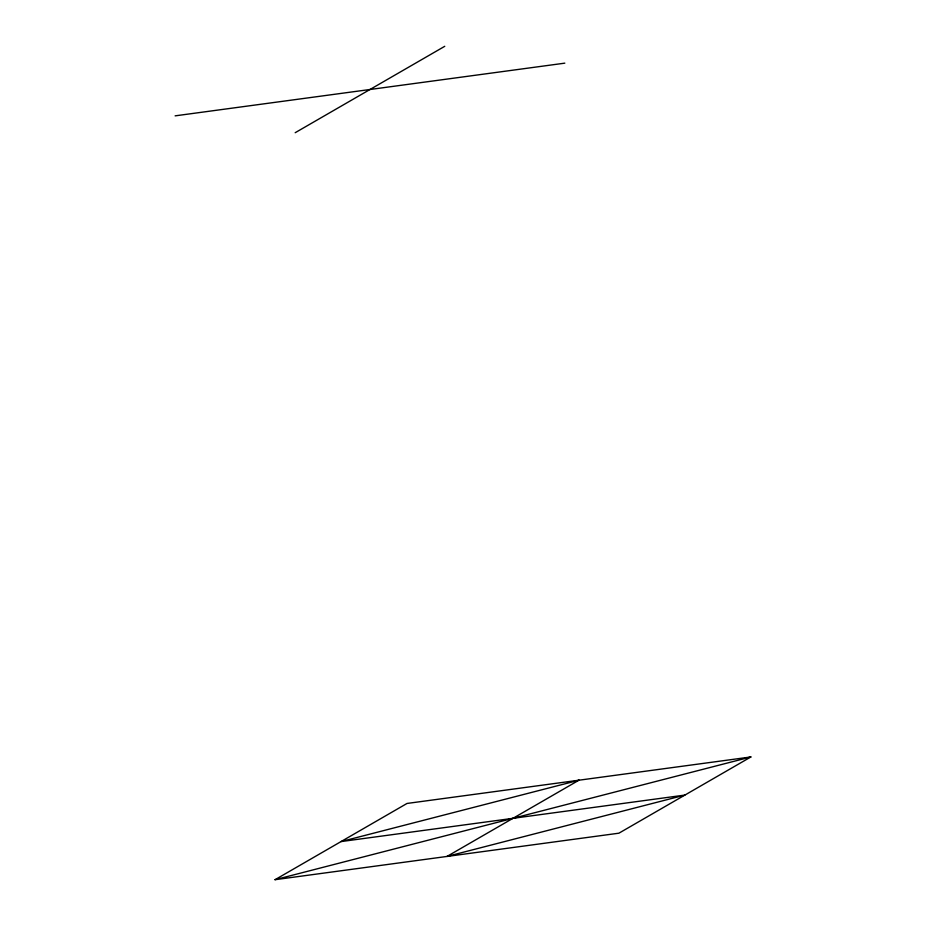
<?xml version="1.0" encoding="UTF-8"?>
<svg xmlns="http://www.w3.org/2000/svg" width="926" height="926" viewBox="0 0 926 926"><rect width="100%" height="100%" fill="white"/><g stroke="black" fill="none" stroke-linecap="round" stroke-linejoin="round"><path stroke-width="1.39" d="M295.186 132.707L444.758 46.3M275.045 879.7L407.023 803.455L750.882 756.959L618.904 833.192L275.045 879.7L750.882 756.959M175.118 115.854L564.825 63.153M578.947 780.213L446.969 856.446L684.893 795.075L341.034 841.584L578.947 780.213"/></g></svg>
